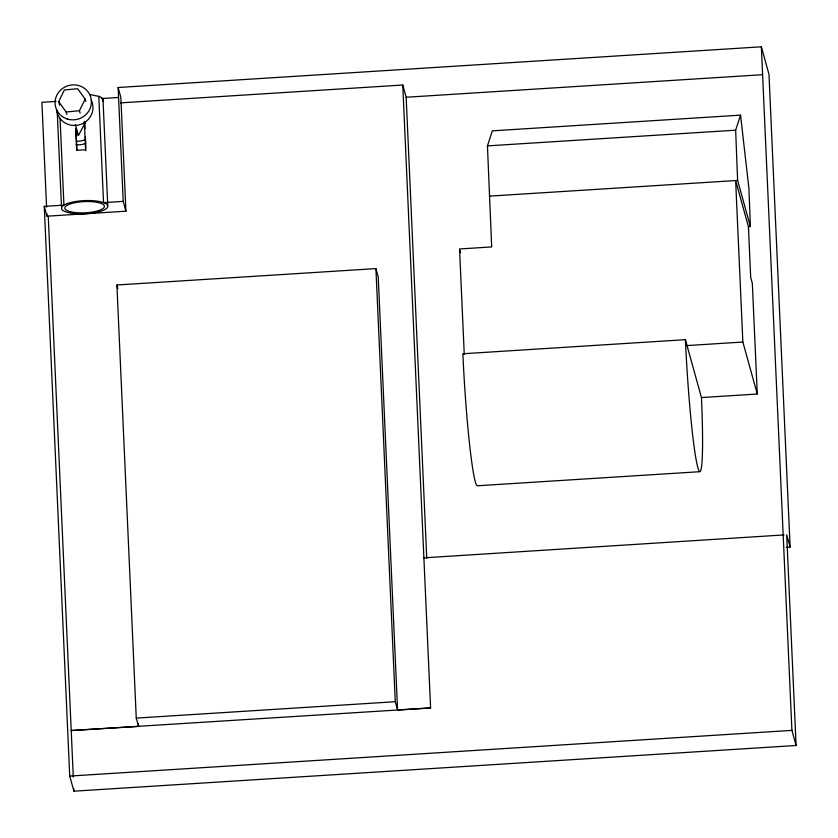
<?xml version="1.0" encoding="UTF-8"?>
<svg xmlns="http://www.w3.org/2000/svg" width="838" height="838" viewBox="0 0 838 838"><rect width="100%" height="100%" fill="white"/><g stroke="black" fill="none" stroke-linecap="round" stroke-linejoin="round"><path stroke-width="1.26" d="M464.262 354.443L459.549 248.959L491.686 246.927L487.444 145.885L492.346 130.843L740.551 115.141L748.91 188.445L750.398 226.532L748.428 226.658L735.638 180.558L742.856 342.04L757.28 394.028L701.458 397.558L685.411 339.673L462.869 353.762A103.315 6.453 86.4 0 0 477.241 485.778L699.782 471.7M750.398 226.532L737.618 180.432L735.649 130.183L740.551 115.141M59.697 105.295L58.681 101.639L64.4 89.98L77.641 88.702L85.151 99.073L85.832 101.503M80.113 113.161L79.432 110.721L85.151 99.073M75.577 131.273L78.426 135.526L85.193 122.893M58.681 101.639L66.202 112.009L79.432 110.721M60.053 118.294L63.939 205.132L44.267 206.378L46.991 216.194L125.93 211.197L123.207 201.382L118.127 87.508L761.354 46.813L768.98 74.299L790.108 547.12L786.201 547.371M56.136 101.408L41.9 102.309L46.582 207.133M101.429 98.549L118.252 97.48M120.504 102.875L402.764 85.015L406.158 97.25L426.762 558.317M406.158 97.25L762.454 74.708M487.444 145.885L735.649 130.183M123.207 201.382L103.545 202.628L98.79 96.339M489.413 196.134L737.618 180.432M430.596 707.932L71.209 730.537L138.563 726.41L136.259 718.103L116.901 284.993L375.916 268.6L378.221 276.907L397.579 710.027L430.596 707.932L402.764 85.015M687.045 345.57L742.856 342.04M784.075 534.916L423.892 557.846M136.259 718.103L395.274 701.72L397.579 710.027M69.722 776.072L791.91 730.38L796.1 745.495L73.922 791.187L69.722 776.072L44.267 206.378M86.01 150.725L85.591 149.782L76.687 150.316L75.703 128.371M89.896 94.558L99.01 96.401A23.181 6.578 -2.6 0 1 102.686 101.189M790.108 547.12L786.683 534.759L796.1 745.495M459.894 250.195L460.586 252.667M118.127 87.508L120.84 97.323L125.93 211.197M75.368 124.485L78.426 135.526M116.901 284.993L117.886 288.544M66.202 112.009L66.872 114.45M761.354 46.813L791.91 730.38M757.28 394.028L752.325 283.338L750.691 277.451L748.428 226.658M375.916 268.6L395.274 701.72M138.448 723.802L138.563 726.41M103.001 99.45L107.756 205.739M84.743 122.338L85.036 128.79M85.382 136.531L85.895 148.148M84.324 121.395L85.591 149.782M75.965 129.314L76.887 149.971M57.162 110.155L61.457 206.064M48.248 216.141L73.283 776.994M73.807 788.61L73.922 791.187M46.876 213.606L46.991 216.194M91.237 100.151A18.227 17.441 -15.5 0 1 80.343 124.516A18.227 17.441 -15.5 0 1 56.921 111.485M85.696 139.244A16.718 16.006 -15.5 0 1 77.285 141.255M85.717 143.298A16.718 16.006 -15.5 0 1 76.101 144.649M701.458 397.558A103.315 6.453 86.4 0 1 697.855 467.583A103.315 6.453 86.4 0 1 685.411 339.673M67.061 203.644L63.761 205.216A23.181 6.578 -2.6 0 0 86.461 213.69A23.181 6.578 -2.6 0 0 103.755 202.691L99.712 201.57A23.181 6.578 -2.6 0 0 67.061 203.644M69.617 204.158L66.799 205.509A19.819 5.625 -2.6 0 0 86.199 212.747A19.819 5.625 -2.6 0 0 100.979 203.341L97.522 202.398A19.819 5.625 -2.6 0 0 69.617 204.158M67.103 118.954A18.227 17.441 -15.5 0 0 91.133 98.853A18.227 17.441 -15.5 0 0 61.499 89.268A18.227 17.441 -15.5 0 0 67.103 118.954"/></g></svg>
